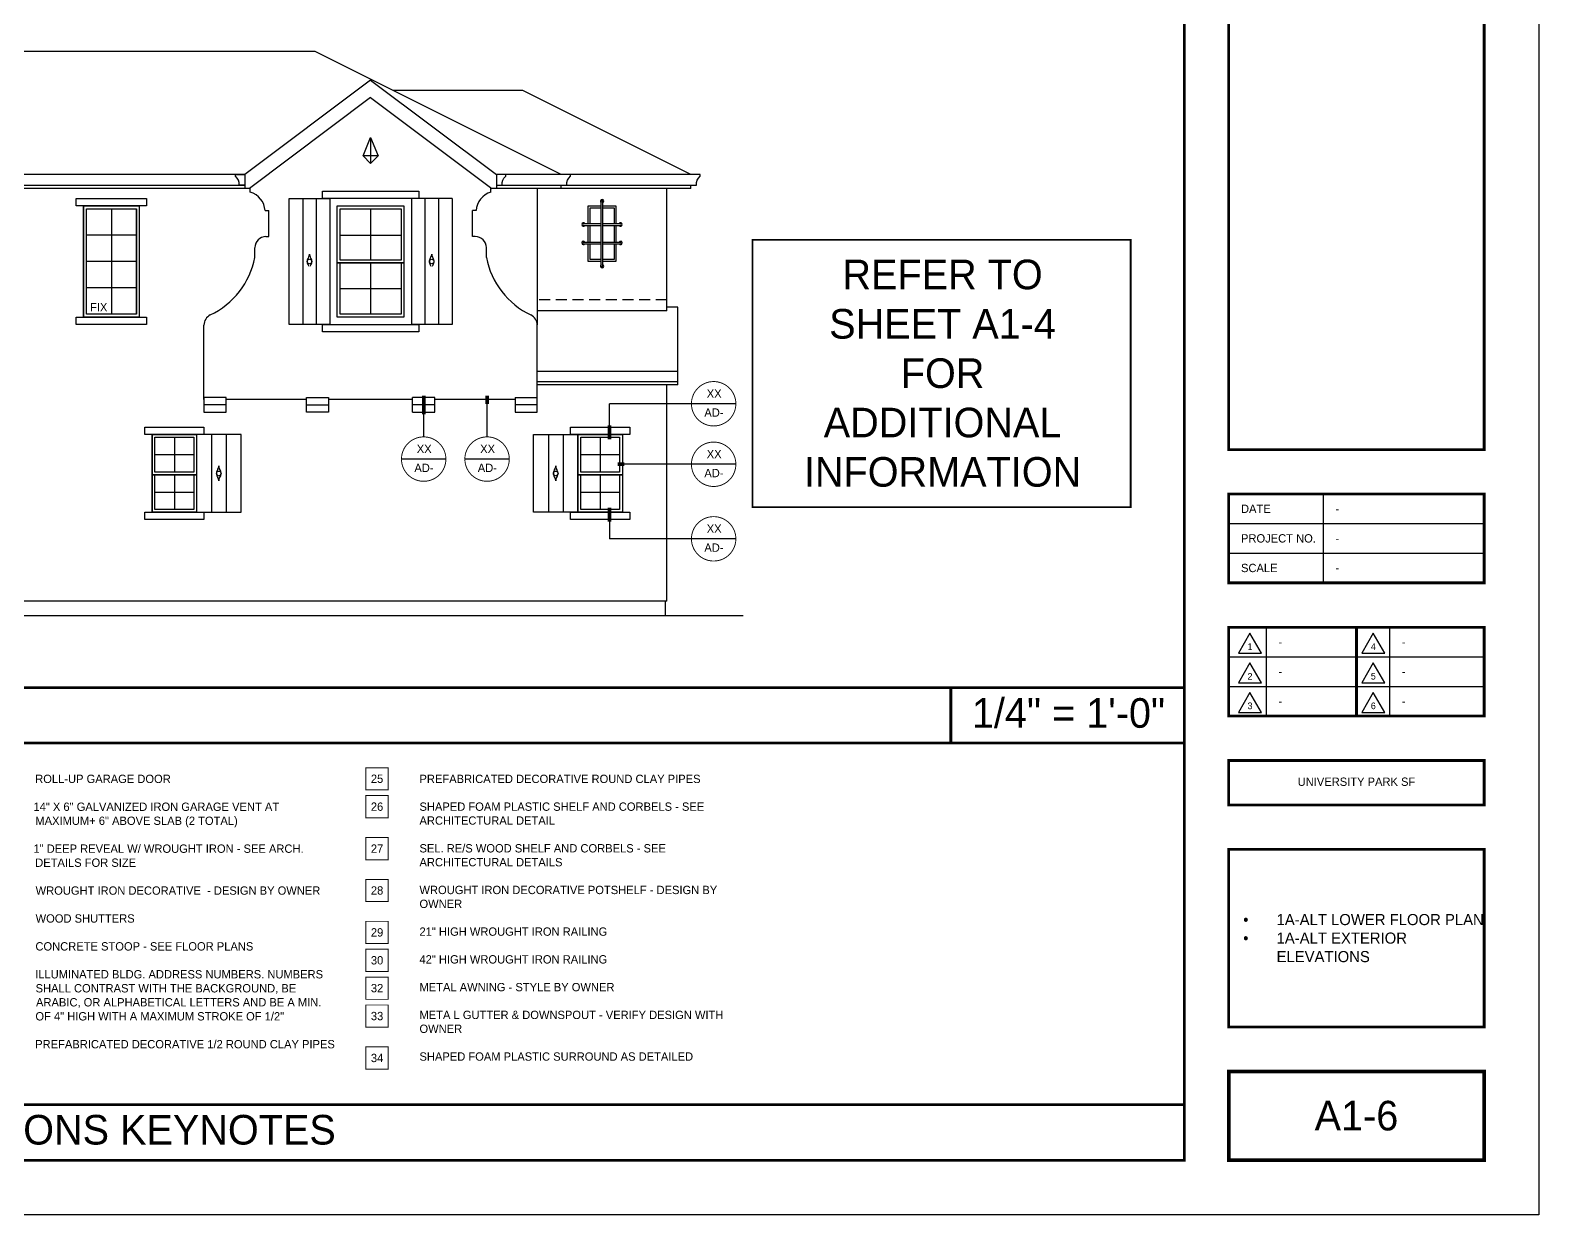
# Model space of a CAD drawing. Extents: x -1728 to 0, y -1152 to 0.
# Drawn here: x -815 to 0, y -1152 to -512 of the extents above; entities that cross this region are included whole.
import ezdxf
from ezdxf.enums import TextEntityAlignment as Align

# ---------------------------------------------------------------- set-up
doc = ezdxf.new("R2010")
doc.units = 0
doc.header["$LTSCALE"] = 48
doc.header["$MEASUREMENT"] = 0
doc.linetypes.add('HIDDEN2', pattern=[0.1875, 0.125, -0.0625])
doc.layers.get('0').update_dxf_attribs({"linetype": 'CONTINUOUS'})
for name, color, linetype in [('1EL-1', 1, 'CONTINUOUS'), ('1EL-3', 3, 'CONTINUOUS'), ('1EL-7', 7, 'CONTINUOUS'), ('A-DIMS', 3, 'CONTINUOUS'), ('A-EXT ELEV', 7, 'CONTINUOUS'), ('A-EXT ELEV CORBELS', 3, 'CONTINUOUS'), ('A-EXT ELEV DR-WDO', 240, 'CONTINUOUS'), ('A-EXT ELEV SHUTTERS', 42, 'CONTINUOUS'), ('A-EXT ELEV TRIM', 42, 'CONTINUOUS'), ('A-SYM-TEXT', 3, 'CONTINUOUS'), ('A-SYMTEXT', 2, 'CONTINUOUS'), ('A-TEXT', 3, 'CONTINUOUS'), ('TB-text', 3, 'CONTINUOUS')]:
    doc.layers.add(name, color=color, linetype=linetype)
doc.layers.add('24X36TB', color=7, linetype='CONTINUOUS', lineweight=30)
doc.styles.get("Standard").update_dxf_attribs({"font": 'ERASMD.TTF', "height": 4.5})

# ---------------------------------------------------------------- blocks, each defined once
blk = doc.blocks.new('01PSRV01')
at = {"color": 0, "linetype": 'ByBlock'}
blk.add_lwpolyline([(0, 0.5), (-0.433, -0.25), (0.433, -0.25)], close=True, dxfattribs=at)
blk.add_attdef('NUMBER', text='', height=0.25, dxfattribs=at).set_placement((0, 0), align=Align.MIDDLE)
blk = doc.blocks.new('A$C06A91398')
at = {"layer": '24X36TB'}
for p, q in [((495.62, 322.64), (495.62, 274.64)), ((444.62, 306.64), (582.62, 306.64)), ((444.62, 290.64), (582.62, 290.64)), ((444.62, 274.64), (582.62, 274.64)), ((464.92, 250.64), (464.92, 202.64)), ((531.53, 250.64), (531.53, 202.64)), ((444.62, 234.64), (582.62, 234.64)), ((444.62, 218.64), (582.62, 218.64))]:
    blk.add_line(p, q, dxfattribs=at)
blk.add_lwpolyline([(-1115.88, 1085.14), (612.12, 1085.14), (612.12, -66.86), (-1115.88, -66.86)], close=True, dxfattribs=at)
for points, const_width in [([(420.62, -37.36), (420.62, 1055.64), (-1055.88, 1055.64), (-1055.88, -37.36)], 1.5), ([(444.62, 346.64), (444.62, 623.52), (582.62, 623.52), (582.62, 346.64)], 1.5), ([(444.62, 274.64), (444.62, 322.64), (582.62, 322.64), (582.62, 274.64)], 1.5), ([(444.62, 202.64), (444.62, 250.64), (582.62, 250.64), (582.62, 202.64)], 1.5), ([(444.62, 178.64), (582.62, 178.64), (582.62, 154.64), (444.62, 154.64)], 1.5), ([(444.62, 34.64), (444.62, 130.64), (582.62, 130.64), (582.62, 34.64)], 1.5), ([(444.62, 10.64), (582.62, 10.64), (582.62, -37.36), (444.62, -37.36)], 2)]:
    blk.add_lwpolyline(points, close=True, dxfattribs=dict(at, const_width=const_width))
at = {"layer": '24X36TB', "const_width": 1.5}
blk.add_lwpolyline([(513.62, 250.64), (513.62, 202.64)], dxfattribs=at)
at = {"layer": 'TB-text', "xscale": 14.40000000000146, "yscale": 14.39999999999418, "zscale": 14.4}
for p, values in [((456.11, 240.17), {'NUMBER': '1'}), ((522.72, 240.17), {'NUMBER': '4'}), ((456.11, 224.17), {'NUMBER': '2'}), ((522.72, 224.17), {'NUMBER': '5'}), ((456.11, 208.17), {'NUMBER': '3'}), ((522.72, 208.17), {'NUMBER': '6'})]:
    blk.add_blockref('01PSRV01', p, dxfattribs=at).add_auto_attribs(values)
at = {"layer": 'TB-text', "char_height": 4.5, "width": 51, "attachment_point": 4}
for s, insert in [('{\\fEras Medium ITC|b0|i0|c0|p34;DATE}', (451.26, 314.64)), ('{\\fEras Medium ITC|b0|i0|c0|p34;PROJECT NO.}', (451.26, 298.64)), ('{\\fEras Medium ITC|b0|i0|c0|p34;SCALE}', (451.26, 282.64))]:
    blk.add_mtext(s, dxfattribs=dict(at, insert=insert))

msp = doc.modelspace()

# ---------------------------------------------------------------- linework, layer by layer
at = {"layer": '1EL-1'}
for p, q in [((-513.46, -616.37324), (-513.46, -606.87324)), ((-513.46, -606.87324), (-506.46, -606.87324)), ((-512.46, -616.37324), (-512.46, -607.87324)), ((-512.46, -607.87324), (-506.46, -607.87324)), ((-505.46, -606.87324), (-498.46, -606.87324)), ((-505.46, -607.87324), (-499.46, -607.87324)), ((-499.46, -607.87324), (-499.46, -616.37324)), ((-498.46, -606.87324), (-498.46, -616.37324)), ((-513.46, -626.37324), (-513.46, -617.37324)), ((-512.46, -626.37324), (-512.46, -617.37324)), ((-499.46, -617.37324), (-499.46, -626.37324)), ((-498.46, -617.37324), (-498.46, -626.37324)), ((-513.46, -636.87324), (-513.46, -627.37324)), ((-512.46, -635.87324), (-512.46, -627.37324)), ((-499.46, -627.37324), (-499.46, -635.87324)), ((-498.46, -627.37324), (-498.46, -636.87324)), ((-506.46, -636.87324), (-513.46, -636.87324)), ((-506.46, -635.87324), (-512.46, -635.87324)), ((-499.46, -635.87324), (-505.46, -635.87324)), ((-498.46, -636.87324), (-505.46, -636.87324))]:
    msp.add_line(p, q, dxfattribs=at)
for centre, start, end in [((-505.96, -604.37324), 302.59536154, 237.40463846), ((-515.96, -616.87324), 32.59536154, 327.40463846), ((-495.96, -616.87324), 212.59536154, 147.40463846), ((-515.96, -626.87324), 32.59536154, 327.40463846), ((-495.96, -626.87324), 212.59536154, 147.40463846), ((-505.96, -639.37324), 122.59536154, 57.40463846)]:
    msp.add_arc(centre, 0.92816, start, end, dxfattribs=at)
at = {"layer": '1EL-3'}
for p, q in [((-757.46966, -665.37324), (-757.46966, -608.37324)), ((-506.46, -639.37324), (-506.46, -604.37324)), ((-505.46, -639.37324), (-505.46, -604.37324)), ((-515.96, -616.37324), (-506.46, -616.37324)), ((-515.96, -617.37324), (-506.46, -617.37324)), ((-505.46, -616.37324), (-495.96, -616.37324)), ((-505.46, -617.37324), (-495.96, -617.37324)), ((-515.96, -626.37324), (-506.46, -626.37324)), ((-515.96, -627.37324), (-506.46, -627.37324)), ((-505.46, -626.37324), (-495.96, -626.37324)), ((-505.46, -627.37324), (-495.96, -627.37324))]:
    msp.add_line(p, q, dxfattribs=at)
for centre, start, end in [((-505.96, -604.37324), 0, 180), ((-515.96, -616.87324), 90, 270), ((-495.96, -616.87324), 270, 90), ((-515.96, -626.87324), 90, 270), ((-495.96, -626.87324), 270, 90), ((-505.96, -639.37324), 180, 0)]:
    msp.add_arc(centre, 0.5, start, end, dxfattribs=at)
at = {"layer": '1EL-7'}
for p, q in [((-695.96018, -599.4011), (-695.96018, -597.0261)), ((-565.95982, -599.4011), (-565.95982, -597.0261)), ((-687.96018, -609.4011), (-685.96006, -609.4011)), ((-685.96004, -623.39007), (-685.96004, -609.4011)), ((-575.95982, -623.39007), (-575.95993, -609.4011)), ((-573.95982, -609.4011), (-575.95993, -609.4011)), ((-687.46859, -623.39007), (-685.96004, -623.39007)), ((-574.45127, -623.39007), (-575.95982, -623.39007)), ((-693.46859, -634.77237), (-693.46859, -629.48185)), ((-568.45127, -634.68059), (-568.45127, -629.39007)), ((-720.96, -711.37324), (-720.96, -671.20113)), ((-540.95986, -711.37274), (-540.96013, -669.37274)), ((-665.62662, -711.37324), (-708.96, -711.37324)), ((-608.29325, -711.37324), (-653.62662, -711.37324)), ((-552.95987, -711.37324), (-596.29325, -711.37324))]:
    msp.add_line(p, q, dxfattribs=at)
for points in [[(-698.96018, -595.63204), (-701.96018, -595.63204, 0.256877768), (-703.91674, -590.86254), (-703.91391, -589.9011), (-698.96018, -589.9011)], [(-562.95982, -595.63204), (-559.95982, -595.63204, -0.256877768), (-558.00325, -590.86254), (-558.00608, -589.9011), (-562.95982, -589.9011)], [(-527.96, -595.63204), (-524.96, -595.63204, -0.256877768), (-523.00343, -590.86254), (-523.00626, -589.9011), (-527.96, -589.9011)], [(-457.96, -595.63204), (-454.96, -595.63204, -0.256877768), (-453.00343, -590.86254), (-453.00626, -589.9011), (-457.96, -589.9011)]]:
    msp.add_lwpolyline(points, format="xyb", dxfattribs=at)
for centre, radius, start, end in [((-699.00923, -610.04035), 11.06753, 3.31116534, 74.00845117), ((-562.91076, -610.04035), 11.06753, 105.99154883, 176.68883466), ((-687.46859, -629.39007), 6, 90, 180), ((-574.45127, -629.39007), 6, 0, 90), ((-736.39796, -626.29854), 43.7577, 295.5213281, 348.83392775), ((-525.5219, -626.29854), 43.7577, 191.16607225, 244.4786719), ((-714.96, -671.20113), 6, 115.5213281, 180), ((-546.95986, -671.20113), 6, 0, 64.4786719)]:
    msp.add_arc(centre, radius, start, end, dxfattribs=at)
at = {"layer": '24X36TB', "const_width": 1.5}
for points in [[(-1668, -867.09829), (-1074, -867.09829), (-191.5, -867.09829)], [(-317.57522, -897.09829), (-317.57522, -867.09829)], [(-1668, -897.09829), (-1074, -897.09829), (-191.5, -897.09829)], [(-1668, -1092.5), (-1074, -1092.5), (-191.5, -1092.5)]]:
    msp.add_lwpolyline(points, dxfattribs=at)
at = {"layer": 'A-DIMS', "const_width": 1}
msp.add_lwpolyline([(-424.72354, -625.15324), (-220.41681, -625.15324), (-220.41681, -769.59554), (-424.72354, -769.59554)], close=True, dxfattribs=at)
at = {"layer": 'A-EXT ELEV'}
for p, q in [((-660.96, -523.4011), (-937.46, -523.4011)), ((-618.71, -544.5261), (-660.96, -523.4011)), ((-630.96, -538.90097), (-698.96018, -589.9011)), ((-630.96, -538.90097), (-562.95982, -589.9011)), ((-527.96, -589.9011), (-618.71, -544.5261)), ((-548.71, -544.5261), (-618.71, -544.5261)), ((-457.96, -589.9011), (-548.71, -544.5261)), ((-630.96, -548.27597), (-696.46018, -597.4011)), ((-630.96, -548.27597), (-565.45982, -597.4011)), ((-698.96018, -589.9011), (-1190.91373, -589.9011)), ((-698.96018, -589.9011), (-698.96018, -597.4011)), ((-457.96, -589.9011), (-562.95982, -589.9011)), ((-562.95982, -589.9011), (-562.95982, -597.4011)), ((-1185.96, -595.63204), (-698.96018, -595.63204)), ((-696.46018, -597.4011), (-1185.96, -597.4011)), ((-652.96, -602.87324), (-652.96, -670.87324)), ((-608.96, -602.87324), (-608.96, -670.87324)), ((-457.96, -597.4011), (-565.45982, -597.4011)), ((-562.95982, -595.63204), (-457.96, -595.63204)), ((-540.96, -597.4011), (-540.96, -671.16112)), ((-540.96, -597.4011), (-540.96, -671.16112)), ((-527.96, -597.4011), (-527.96, -595.63204)), ((-470.96, -663.54868), (-470.96, -597.4011)), ((-457.96, -597.4011), (-457.96, -595.63204)), ((-470.96, -663.54868), (-540.96, -663.54868)), ((-464.96, -661.54868), (-470.96, -661.54868)), ((-464.96, -703.54868), (-464.96, -661.54868)), ((-540.95996, -696.04868), (-464.96, -696.04868)), ((-540.95992, -701.77962), (-464.96, -701.77962)), ((-464.96, -703.54868), (-540.95991, -703.54868)), ((-470.96, -820.37324), (-470.96, -703.54868)), ((-470.96, -820.37324), (-1172.96, -820.37324)), ((-470.96, -820.37324), (-471.96, -820.37324)), ((-471.96, -820.37324), (-471.96, -828.37324)), ((-429.82166, -828.37324), (-1206.2159, -828.37324))]:
    msp.add_line(p, q, dxfattribs=at)
at = {"layer": 'A-EXT ELEV', "linetype": 'HIDDEN2'}
msp.add_line((-470.96, -657.54868), (-540.96, -657.54868), dxfattribs=at)
at = {"layer": 'A-EXT ELEV CORBELS'}
for p, q in [((-720.96, -710.37324), (-720.96, -718.37324)), ((-708.96, -710.37324), (-720.96, -710.37324)), ((-708.96, -714.37324), (-720.96, -714.37324)), ((-708.96, -718.37324), (-708.96, -710.37324)), ((-665.62662, -718.37324), (-665.62662, -710.37324)), ((-665.62662, -710.37324), (-653.62662, -710.37324)), ((-665.62662, -714.37324), (-653.62662, -714.37324)), ((-653.62662, -710.37324), (-653.62662, -718.37324)), ((-608.29325, -718.37324), (-608.29325, -710.37324)), ((-596.29325, -710.37324), (-608.29325, -710.37324)), ((-596.29325, -714.37324), (-608.29325, -714.37324)), ((-596.29325, -718.37324), (-596.29325, -710.37324)), ((-552.95987, -710.37274), (-540.95987, -710.37274)), ((-552.95987, -710.37324), (-552.95987, -718.37274)), ((-540.95987, -714.37274), (-552.95987, -714.37274)), ((-540.95987, -718.37274), (-540.95987, -710.37274)), ((-720.96, -718.37324), (-708.96, -718.37324)), ((-653.62662, -718.37324), (-665.62662, -718.37324)), ((-608.29325, -718.37324), (-596.29325, -718.37324)), ((-552.95987, -718.37274), (-540.95987, -718.37274))]:
    msp.add_line(p, q, dxfattribs=at)
at = {"layer": 'A-EXT ELEV DR-WDO'}
for p, q in [((-770.96966, -608.37324), (-770.96966, -665.37324)), ((-630.96, -608.37324), (-630.96, -636.12324)), ((-757.46966, -622.62324), (-784.46966, -622.62324)), ((-647.46, -622.61473), (-614.46, -622.61473)), ((-757.46966, -636.87324), (-784.46966, -636.87324)), ((-612.96, -637.62324), (-648.96, -637.62324)), ((-630.96, -637.62324), (-630.96, -665.37324)), ((-757.46966, -651.12324), (-784.46966, -651.12324)), ((-647.46, -651.49824), (-614.46, -651.49824)), ((-736.96, -731.87324), (-736.96, -750.62324)), ((-506.95993, -731.87324), (-506.95993, -750.62324)), ((-747.46, -741.24824), (-726.46, -741.24824)), ((-517.45993, -741.24824), (-496.45993, -741.24824)), ((-724.96, -752.12324), (-748.96, -752.12324)), ((-736.96, -752.12324), (-736.96, -770.87324)), ((-494.95993, -752.12324), (-518.95993, -752.12324)), ((-506.95993, -752.12324), (-506.95993, -770.87324)), ((-747.46, -761.49824), (-726.46, -761.49824)), ((-517.45993, -761.49824), (-496.45993, -761.49824))]:
    msp.add_line(p, q, dxfattribs=at)
for points in [[(-785.96966, -606.87324), (-755.96966, -606.87324), (-755.96966, -666.87324), (-785.96966, -666.87324)], [(-784.46966, -608.37324), (-757.46966, -608.37324), (-757.46966, -665.37324), (-784.46966, -665.37324)], [(-648.96, -606.87324), (-612.96, -606.87324), (-612.96, -637.62324), (-648.96, -637.62324)], [(-648.96, -606.87324), (-612.96, -606.87324), (-612.96, -666.87324), (-648.96, -666.87324)], [(-647.46, -608.37324), (-614.46, -608.37324), (-614.46, -636.12324), (-647.46, -636.12324)], [(-648.96, -637.62324), (-612.96, -637.62324), (-612.96, -666.87324), (-648.96, -666.87324)], [(-647.46, -637.62324), (-614.46, -637.62324), (-614.46, -665.37324), (-647.46, -665.37324)], [(-748.96, -730.37324), (-724.96, -730.37324), (-724.96, -752.12324), (-748.96, -752.12324)], [(-748.96, -730.37324), (-724.96, -730.37324), (-724.96, -772.37324), (-748.96, -772.37324)], [(-747.46, -731.87324), (-726.46, -731.87324), (-726.46, -750.62324), (-747.46, -750.62324)], [(-518.95993, -730.37324), (-494.95993, -730.37324), (-494.95993, -752.12324), (-518.95993, -752.12324)], [(-518.95993, -730.37324), (-494.95993, -730.37324), (-494.95993, -772.37324), (-518.95993, -772.37324)], [(-517.45993, -731.87324), (-496.45993, -731.87324), (-496.45993, -750.62324), (-517.45993, -750.62324)], [(-748.96, -752.12324), (-724.96, -752.12324), (-724.96, -772.37324), (-748.96, -772.37324)], [(-747.46, -752.12324), (-726.46, -752.12324), (-726.46, -770.87324), (-747.46, -770.87324)], [(-518.95993, -752.12324), (-494.95993, -752.12324), (-494.95993, -772.37324), (-518.95993, -772.37324)], [(-517.45993, -752.12324), (-496.45993, -752.12324), (-496.45993, -770.87324), (-517.45993, -770.87324)]]:
    msp.add_lwpolyline(points, close=True, dxfattribs=at)
at = {"layer": 'A-EXT ELEV SHUTTERS'}
for p, q in [((-674.96004, -602.87324), (-652.96004, -602.87324)), ((-674.96004, -670.87324), (-674.96004, -602.87324)), ((-667.62671, -602.87324), (-667.62671, -670.87324)), ((-660.29338, -602.87324), (-660.29338, -670.87324)), ((-586.96004, -602.87324), (-608.96004, -602.87324)), ((-601.62671, -602.87324), (-601.62671, -670.87324)), ((-594.29338, -602.87324), (-594.29338, -670.87324)), ((-586.96004, -602.87324), (-586.96004, -670.87324)), ((-785.96966, -606.87324), (-785.96966, -666.87324)), ((-652.96004, -670.87324), (-674.96004, -670.87324)), ((-586.96004, -670.87324), (-608.96004, -670.87324)), ((-748.96, -730.37324), (-748.96, -772.37324)), ((-748.96, -730.37324), (-748.96, -772.37324)), ((-700.96, -730.37324), (-724.96, -730.37324)), ((-716.96, -730.37324), (-716.96, -772.37324)), ((-708.96, -730.37324), (-708.96, -772.37324)), ((-700.96, -772.37324), (-700.96, -730.37324)), ((-542.95993, -730.37324), (-518.95993, -730.37324)), ((-542.95993, -772.37324), (-542.95993, -730.37324)), ((-534.95993, -730.37324), (-534.95993, -772.37324)), ((-526.95993, -730.37324), (-526.95993, -772.37324)), ((-518.95993, -730.37324), (-518.95993, -772.37324)), ((-518.95993, -730.37324), (-518.95993, -772.37324)), ((-724.96, -772.37324), (-700.96, -772.37324)), ((-518.95993, -772.37324), (-542.95993, -772.37324))]:
    msp.add_line(p, q, dxfattribs=at)
for centre in [(-663.96004, -636.87324), (-597.96004, -636.87324), (-712.96, -751.37324), (-530.95993, -751.37324)]:
    msp.add_circle(centre, 1.23444, dxfattribs=at)
for centre, radius, start, end in [((-659.82811, -637.28924), 5.41749, 148.17347612, 175.59605416), ((-666.4127, -632.98293), 2.45511, 323.81760469, 2.56081242), ((-661.50739, -632.98293), 2.45511, 177.43918758, 216.18239531), ((-668.09197, -637.28924), 5.41749, 4.40394584, 31.82652388), ((-593.82811, -637.28924), 5.41749, 148.17347612, 175.59605416), ((-600.4127, -632.98293), 2.45511, 323.81760469, 2.56081242), ((-595.50739, -632.98293), 2.45511, 177.43918758, 216.18239531), ((-602.09197, -637.28924), 5.41749, 4.40394584, 31.82652388), ((-659.82811, -636.45724), 5.41749, 184.40394584, 211.82652388), ((-668.09197, -636.45724), 5.41749, 328.17347612, 355.59605416), ((-593.82811, -636.45724), 5.41749, 184.40394584, 211.82652388), ((-602.09197, -636.45724), 5.41749, 328.17347612, 355.59605416), ((-708.82807, -751.78924), 5.41749, 148.17347612, 175.59605416), ((-715.41265, -747.48293), 2.45511, 323.81760469, 2.56081242), ((-710.50734, -747.48293), 2.45511, 177.43918758, 216.18239531), ((-717.09193, -751.78924), 5.41749, 4.40394584, 31.82652388), ((-526.828, -751.78924), 5.41749, 148.17347612, 175.59605416), ((-533.41259, -747.48293), 2.45511, 323.81760469, 2.56081242), ((-528.50728, -747.48293), 2.45511, 177.43918758, 216.18239531), ((-535.09186, -751.78924), 5.41749, 4.40394584, 31.82652388), ((-708.82807, -750.95724), 5.41749, 184.40394584, 211.82652388), ((-715.41265, -755.26355), 2.45511, 357.43918758, 36.18239531), ((-710.50734, -755.26355), 2.45511, 143.81760469, 182.56081242), ((-717.09193, -750.95724), 5.41749, 328.17347612, 355.59605416), ((-526.828, -750.95724), 5.41749, 184.40394584, 211.82652388), ((-533.41259, -755.26355), 2.45511, 357.43918758, 36.18239531), ((-528.50728, -755.26355), 2.45511, 143.81760469, 182.56081242), ((-535.09186, -750.95724), 5.41749, 328.17347612, 355.59605416)]:
    msp.add_arc(centre, radius, start, end, dxfattribs=at)
at = {"layer": 'A-EXT ELEV TRIM'}
for p, q in [((-630.96, -569.86725), (-630.96, -583.86725)), ((-626.96, -579.86725), (-634.96, -579.86725))]:
    msp.add_line(p, q, dxfattribs=at)
msp.add_lwpolyline([(-630.96, -583.86725), (-634.96, -579.86725), (-630.96, -569.86725), (-626.96, -579.86725), (-630.96, -583.86725)], dxfattribs=at)
for points in [[(-789.96966, -602.87324), (-751.96966, -602.87324), (-751.96966, -606.87324), (-789.96966, -606.87324)], [(-656.96, -598.87324), (-604.96, -598.87324), (-604.96, -602.87324), (-656.96, -602.87324)], [(-789.96966, -666.87324), (-751.96966, -666.87324), (-751.96966, -670.87324), (-789.96966, -670.87324)], [(-656.96, -670.87324), (-604.96, -670.87324), (-604.96, -674.87324), (-656.96, -674.87324)], [(-752.96, -726.37324), (-720.96, -726.37324), (-720.96, -730.37324), (-752.96, -730.37324)], [(-522.95993, -726.37324), (-490.95993, -726.37324), (-490.95993, -730.37324), (-522.95993, -730.37324)], [(-752.96, -772.37324), (-720.96, -772.37324), (-720.96, -776.37324), (-752.96, -776.37324)], [(-522.95993, -772.37324), (-490.95993, -772.37324), (-490.95993, -776.37324), (-522.95993, -776.37324)]]:
    msp.add_lwpolyline(points, close=True, dxfattribs=at)
at = {"layer": 'A-SYMTEXT'}
for p, q in [((-568.05642, -731.64413), (-568.05642, -713.83704)), ((-457.6891, -713.74689), (-501.9706, -713.74689)), ((-501.9706, -725.37324), (-501.9706, -713.74689)), ((-433.69304, -713.75083), (-457.68516, -713.75083)), ((-602.29325, -731.64413), (-602.29325, -719.37324)), ((-590.30113, -743.64413), (-614.29325, -743.64413)), ((-556.0643, -743.64413), (-580.05642, -743.64413)), ((-457.6891, -746.43934), (-493.95993, -746.43934)), ((-433.69304, -746.44328), (-457.68516, -746.44328)), ((-501.9706, -777.37324), (-501.9706, -786.72563)), ((-457.6891, -786.72563), (-501.9706, -786.72563)), ((-433.69304, -786.72957), (-457.68516, -786.72957))]:
    msp.add_line(p, q, dxfattribs=at)
at = {"layer": 'A-SYMTEXT', "const_width": 2}
for points in [[(-602.29325, -719.37324), (-602.29325, -709.37324)], [(-568.05642, -713.83704), (-568.05642, -709.37324)], [(-501.9706, -732.93174), (-501.9706, -725.37324)], [(-493.95993, -746.43934), (-497.45993, -746.43934)], [(-501.9706, -769.87324), (-501.9706, -777.37324)]]:
    msp.add_lwpolyline(points, dxfattribs=at)
at = {"layer": 'A-SYMTEXT', "const_width": 0.5}
for points in [[(-457.68334, -713.96026, 229.18166361), (-457.68516, -713.75083)], [(-614.29142, -743.85356, 229.18166361), (-614.29325, -743.64413)], [(-580.05459, -743.85356, 229.18166361), (-580.05642, -743.64413)], [(-457.68334, -746.65271, 229.18166361), (-457.68516, -746.44328)], [(-457.68334, -786.939, 229.18166361), (-457.68516, -786.72957)]]:
    msp.add_lwpolyline(points, format="xyb", dxfattribs=at)
for points in [[(-633.47293, -922.40051), (-621.47293, -922.40051), (-621.47293, -910.40051), (-633.47293, -910.40051)], [(-633.47293, -937.47654), (-621.47293, -937.47654), (-621.47293, -925.47654), (-633.47293, -925.47654)], [(-633.47293, -960.11989), (-621.47293, -960.11989), (-621.47293, -948.11989), (-633.47293, -948.11989)], [(-633.47293, -982.74893), (-621.47293, -982.74893), (-621.47293, -970.74893), (-633.47293, -970.74893)], [(-633.47293, -1005.40307), (-621.47293, -1005.40307), (-621.47293, -993.40307), (-633.47293, -993.40307)], [(-633.47293, -1020.48876), (-621.47293, -1020.48876), (-621.47293, -1008.48876), (-633.47293, -1008.48876)], [(-633.47293, -1035.54058), (-621.47293, -1035.54058), (-621.47293, -1023.54058), (-633.47293, -1023.54058)], [(-633.47293, -1050.61661), (-621.47293, -1050.61661), (-621.47293, -1038.61661), (-633.47293, -1038.61661)], [(-633.47293, -1073.25996), (-621.47293, -1073.25996), (-621.47293, -1061.25996), (-633.47293, -1061.25996)]]:
    msp.add_lwpolyline(points, close=True, dxfattribs=at)

# ---------------------------------------------------------------- block references
at = {"layer": 'A-DIMS'}
msp.add_blockref('A$C06A91398', (-612.11644, -1085.14447), dxfattribs=at)

# ---------------------------------------------------------------- texts
at = {"layer": 'A-SYM-TEXT', "char_height": 4.5, "width": 10.8292457, "attachment_point": 5}
for s, insert in [('XX', (-445.40304, -708.21832)), ('AD-', (-445.53682, -718.50791)), ('XX', (-602.01112, -738.11162)), ('XX', (-567.77429, -738.11162)), ('XX', (-445.40304, -740.91077)), ('AD-', (-602.14491, -748.40121)), ('AD-', (-567.90808, -748.40121)), ('AD-', (-445.53682, -751.20036)), ('XX', (-445.40304, -781.19706)), ('AD-', (-445.53682, -791.48665))]:
    msp.add_mtext(s, dxfattribs=dict(at, insert=insert))
at = {"layer": 'A-SYMTEXT', "color": 3, "char_height": 4.5, "width": 3.8571429, "attachment_point": 5}
for s, insert in [('25', (-627.47293, -916.40051)), ('26', (-627.47293, -931.47654)), ('27', (-627.47293, -954.11989)), ('28', (-627.47293, -976.74893)), ('29', (-627.47293, -999.40307)), ('30', (-627.47293, -1014.48876)), ('32', (-627.47293, -1029.54058)), ('33', (-627.47293, -1044.61661)), ('34', (-627.47293, -1067.25996))]:
    msp.add_mtext(s, dxfattribs=dict(at, insert=insert))
at = {"layer": 'A-TEXT'}
for s, p in [('ROLL-UP GARAGE DOOR', (-812.12101, -918.67282)), ('14" X 6" GALVANIZED IRON GARAGE VENT AT', (-813.06057, -933.74535)), ('MAXIMUM+ 6" ABOVE SLAB (2 TOTAL)', (-812.03859, -941.31788)), ('1" DEEP REVEAL W/ WROUGHT IRON - SEE ARCH.', (-813.06057, -956.39041)), ('DETAILS FOR SIZE', (-812.12431, -963.96293)), ('WROUGHT IRON DECORATIVE  - DESIGN BY OWNER', (-811.89683, -979.03546)), ('WOOD SHUTTERS', (-811.89683, -994.10799)), ('CONCRETE STOOP - SEE FLOOR PLANS', (-811.99903, -1009.18052)), ('ILLUMINATED BLDG. ADDRESS NUMBERS. NUMBERS', (-812.1276, -1024.25304)), ('ARABIC, OR ALPHABETICAL LETTERS AND BE A MIN.', (-811.68255, -1039.3981)), ('SHALL CONTRAST WITH THE BACKGROUND, BE', (-811.90013, -1031.82557)), ('OF 4" HIGH WITH A MAXIMUM STROKE OF 1/2"', (-812.00233, -1046.97063)), ('PREFABRICATED DECORATIVE 1/2 ROUND CLAY PIPES', (-812.1276, -1062.04315))]:
    msp.add_text(s, height=4.5, dxfattribs=at).set_placement(p)
for s, insert, char_height, width, attachment_point in [('FIX', (-773.14637, -659.30647), 4.5, 11.7873338, 3), ('1/4" = 1\'-0"', (-254.04925, -872.82103), 16, 628.1875, 2), ('PREFABRICATED DECORATIVE ROUND CLAY PIPES \\P\\PSHAPED FOAM PLASTIC SHELF AND CORBELS - SEE ARCHITECTURAL DETAIL \\P\\PSEL. RE/S WOOD SHELF AND CORBELS - SEE ARCHITECTURAL DETAILS \\P\\PWROUGHT IRON DECORATIVE POTSHELF - DESIGN BY OWNER \\P\\P21" HIGH WROUGHT IRON RAILING \\P\\P42" HIGH WROUGHT IRON RAILING \\P\\PMETAL AWNING - STYLE BY OWNER\\P\\PMETA L GUTTER & DOWNSPOUT - VERIFY DESIGN WITH OWNER\\P\\PSHAPED FOAM PLASTIC SURROUND AS DETAILED', (-604.57374, -914.18516), 4.5, 166.0549451, 1), ('EXTERIOR E,EVATI0ONS KEYNOTES', (-838.81738, -1107.5), 16, 1067.8242841, 5)]:
    msp.add_mtext(s, dxfattribs=dict(at, insert=insert, char_height=char_height, width=width, attachment_point=attachment_point))
at = {"layer": 'TB-text'}
for s, insert, char_height, width, attachment_point in [('{\\fEras Demi ITC|b0|i0|c0|p34;REFER TO SHEET A1-4 FOR ADDITIONAL INFORMATION}', (-322.04306, -697.32731), 16, 138, 5), ('{\\fEras Medium ITC|b0|i0|c0|p34;-}', (-109.85369, -770.5), 4.5, 51, 4), ('{\\fEras Medium ITC|b0|i0|c0|p34;-}', (-109.85369, -786.5), 4.5, 51, 4), ('{\\fEras Medium ITC|b0|i0|c0|p34;-}', (-109.85369, -802.5), 4.5, 51, 4), ('{\\fEras Medium ITC|b0|i0|c0|p34;-}', (-140.54767, -842.5), 4.5, 51, 4), ('{\\fEras Medium ITC|b0|i0|c0|p34;-}', (-73.93702, -842.5), 4.5, 51, 4), ('{\\fEras Medium ITC|b0|i0|c0|p34;-}', (-140.54767, -858.5), 4.5, 51, 4), ('{\\fEras Medium ITC|b0|i0|c0|p34;-}', (-73.93702, -858.5), 4.5, 51, 4), ('{\\fEras Medium ITC|b0|i0|c0|p34;-}', (-140.54767, -874.5), 4.5, 51, 4), ('{\\fEras Medium ITC|b0|i0|c0|p34;-}', (-73.93702, -874.5), 4.5, 51, 4), ('{\\fEras Demi ITC|b0|i0|c0|p34;UNIVERSITY PARK SF}', (-98.5, -918), 4.5, 138, 5), ('\\pi-18,l18,t18;{\\fSymbol|b0|i0|c2|p18;·^I}1A-ALT LOWER FLOOR PLAN\\P{\\fSymbol|b0|i0|c2|p18;·^I}1A-ALT EXTERIOR ELEVATIONS', (-159.64988, -1002.5), 6, 130.149881, 4), ('{\\fEras Demi ITC|b0|i0|c0|p34;A1-6}', (-98.5, -1098.5), 16, 138, 5)]:
    msp.add_mtext(s, dxfattribs=dict(at, insert=insert, char_height=char_height, width=width, attachment_point=attachment_point))

doc.saveas('drawing.dxf')
